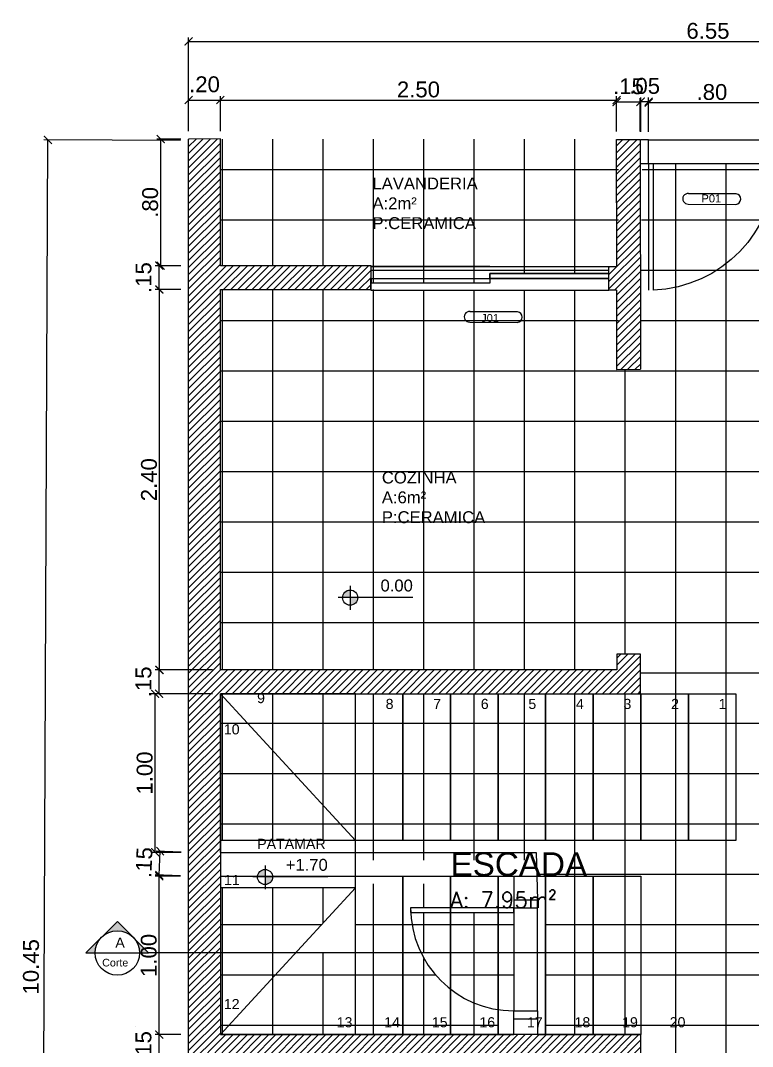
# Model space of a CAD drawing. Header units: millimetres. Extents: x 1336 to 452562, y -55875 to 2212.
# Drawn here: x 452521.79 to 452526.4, y -55859.49 to -55853.02 of the extents above; entities that cross this region are included whole.
import ezdxf

# ---------------------------------------------------------------- set-up
doc = ezdxf.new("R2010")
doc.units = ezdxf.units.MM
doc.linetypes.add('DASHDOTX2', pattern=[50.8, 25.4, -12.7, 0, -12.7])
doc.linetypes.add('DASHED2', pattern=[9.525, 6.35, -3.175])
for name, color, linetype in [('A_0.1', 1, 'Continuous'), ('A_0.3', 3, 'Continuous'), ('A_0.5', 5, 'Continuous'), ('B_Corte                  2', 4, 'DASHDOTX2'), ('B_Cotas                 11', 11, 'Continuous'), ('B_Projecao P       153', 153, 'DASHED2'), ('Z_ARQ-TEXTO2', 7, 'Continuous'), ('Z_ARQ-TEXTO3', 7, 'Continuous')]:
    doc.layers.add(name, color=color, linetype=linetype)
doc.styles.add('Annotative', font='arial.ttf')
doc.styles.add('Romans', font='aehalf.shx')
doc.dimstyles.new('1-50', dxfattribs={"dimscale": 0.5, "dimtxt": 0.2, "dimasz": 0.1, "dimexe": 0.05, "dimexo": 0.1, "dimgap": 0.03, "dimtad": 1, "dimzin": 5, "dimdsep": 46, "dimtxsty": 'Annotative', "dimblk": 'ARCHTICK', "dimcen": 0, "dimclrd": 256, "dimclre": 256, "dimclrt": 250, "dimadec": 0, "dimazin": 0, "dimtfac": 1, "dimtofl": 0, "dimtmove": 2, "dimatfit": 3, "dimldrblk": 'ARCHTICK', "dimfxl": 0.04, "dimtolj": 1, "dimtzin": 1, "dimarcsym": 0})
pattern_1 = [(0, (451180.03478, -57487.49628), (0, 0.3175), []), (90, (451180.03478, -57487.49628), (-0.3175, 2e-17), [])]

# ---------------------------------------------------------------- blocks, each defined once
blk = doc.blocks.new('Porta Baneiro')
at = {"layer": 'A_0.1'}
for p, q in [((1344.8613, 1628.8802), (1344.8613, 1628.2302)), ((1345.0113, 1628.2302), (1345.0113, 1628.8802))]:
    blk.add_line(p, q, dxfattribs=at)
at = {"layer": 'A_0.3'}
for p, q in [((1344.8613, 1628.9302), (1344.8613, 1628.8802)), ((1345.0113, 1628.8802), (1345.0113, 1628.9302)), ((1344.8613, 1628.8802), (1344.2113, 1628.8802)), ((1344.8613, 1628.8802), (1345.0113, 1628.8802)), ((1344.8613, 1628.8502), (1344.8613, 1628.8802)), ((1344.2113, 1628.8502), (1344.8613, 1628.8502)), ((1344.8613, 1628.1802), (1344.8613, 1628.2302)), ((1344.8613, 1628.2302), (1345.0113, 1628.2302)), ((1345.0113, 1628.2302), (1345.0113, 1628.1802))]:
    blk.add_line(p, q, dxfattribs=at)
at = {"layer": 'B_Projecao P       153'}
blk.add_arc((1344.8613, 1628.8802), 0.65, 180, 270, dxfattribs=at)
blk = doc.blocks.new('Porta 80cm')
at = {"layer": 'A_0.1'}
for p, q in [((1345.7613, 1623.4302), (1346.5613, 1623.4302)), ((1345.7613, 1623.2802), (1346.5613, 1623.2802))]:
    blk.add_line(p, q, dxfattribs=at)
at = {"layer": 'A_0.3'}
for p, q in [((1345.7613, 1623.4302), (1345.7613, 1624.2302)), ((1345.7913, 1624.2302), (1345.7913, 1623.4302))]:
    blk.add_line(p, q, dxfattribs=at)
for points in [[(1345.7113, 1623.4302), (1345.7613, 1623.4302), (1345.7613, 1623.2802), (1345.7113, 1623.2802)], [(1346.6113, 1623.4302), (1346.5613, 1623.4302), (1346.5613, 1623.2802), (1346.6113, 1623.2802)]]:
    blk.add_lwpolyline(points, dxfattribs=at)
at = {"layer": 'B_Projecao P       153'}
blk.add_arc((1345.7613, 1623.4302), 0.8, 0, 87.8509, dxfattribs=at)
blk = doc.blocks.new('DSASADS')
at = {"layer": 'B_Corte                  2', "linetype": 'ByBlock', "lineweight": -2}
h = blk.add_hatch(color=256, dxfattribs=at)
h.paths.add_polyline_path([(2426.815, 1690.775), (2427.062, 1690.528), (2426.918, 1690.528, 0.198912)])
h.paths.add_polyline_path([(2426.568, 1691.023), (2426.815, 1690.775, 0.414214), (2426.32, 1690.775)])
h.paths.add_polyline_path([(2426.235, 1690.69), (2426.253, 1690.682, 0.114349), (2426.218, 1690.528), (2426.073, 1690.528)])
h.paths.add_polyline_path([(2426.32, 1690.775, 0.082683), (2426.253, 1690.682), (2426.235, 1690.69)])
at = {"layer": 'B_Corte                  2', "linetype": 'Continuous', "lineweight": -2}
blk.add_line((2426.218, 1690.528), (2426.918, 1690.528), dxfattribs=at)
at = {"layer": 'B_Corte                  2', "linetype": 'ByBlock', "lineweight": -2}
blk.add_lwpolyline([(2426.918, 1690.528), (2427.062, 1690.528), (2426.568, 1691.023), (2426.073, 1690.528), (2426.218, 1690.528)], dxfattribs=at)
at = {"layer": 'B_Corte                  2', "linetype": 'Continuous', "lineweight": -2}
blk.add_circle((2426.568, 1690.528), 0.35, dxfattribs=at)
blk = doc.blocks.new('Nivel Piso')
at = {"layer": 'B_Cotas                 11'}
h = blk.add_hatch(color=256, dxfattribs=at)
h.dxf.hatch_style = 1
h.paths.add_polyline_path([(735.29, 589.9, 0.414214), (734.33, 588.95), (735.29, 588.95)])
h.paths.add_polyline_path([(736.24, 588.95), (735.29, 588.95), (735.29, 587.99, 0.414214)])
for p, q in [((735.29, 590.42), (735.29, 587.43)), ((743.2, 588.95), (733.77, 588.95))]:
    blk.add_line(p, q, dxfattribs=at)
blk.add_circle((735.29, 588.95), 0.956, dxfattribs=at)
blk = doc.blocks.new('_ArchTick')
at = {"color": 0, "linetype": 'ByBlock', "const_width": 0.15}
blk.add_lwpolyline([(-0.5, -0.5), (0.5, 0.5)], dxfattribs=at)
blk = doc.blocks.new('*D759')
at = {"layer": 'A_0.1', "lineweight": -2, "transparency": 16777216}
for p, q in [((452522.7961, -55859.4161), (452522.6352, -55859.4161)), ((452522.6602, -55859.5661), (452522.6602, -55859.4161)), ((452522.7961, -55859.5661), (452522.6352, -55859.5661))]:
    blk.add_line(p, q, dxfattribs=at)
at = {"layer": 'Defpoints', "color": 0, "transparency": 16777216}
for p in [(452522.6602, -55859.4161), (452522.8461, -55859.4161), (452522.8461, -55859.5661)]:
    blk.add_point(p, dxfattribs=at)
at = {"layer": 'A_0.1', "lineweight": -2, "transparency": 16777216, "xscale": 0.05, "yscale": 0.05, "zscale": 0.05}
for p, rotation in [((452522.6602, -55859.4161), 90), ((452522.6602, -55859.5661), 270)]:
    blk.add_blockref('_ArchTick', p, dxfattribs=dict(at, rotation=rotation))
at = {"layer": 'A_0.1', "color": 250, "transparency": 16777216, "insert": (452522.5616, -55859.4911), "char_height": 0.1, "attachment_point": 5, "rotation": 90, "style": 'Annotative'}
blk.add_mtext('\\A1;.15', dxfattribs=at)
blk = doc.blocks.new('*D760')
at = {"layer": 'A_0.1', "lineweight": -2, "transparency": 16777216}
for p, q in [((452522.9961, -55857.1161), (452522.6352, -55857.1161)), ((452522.6602, -55857.2661), (452522.6602, -55857.1161)), ((452522.9961, -55857.2661), (452522.6352, -55857.2661))]:
    blk.add_line(p, q, dxfattribs=at)
at = {"layer": 'Defpoints', "color": 0, "transparency": 16777216}
for p in [(452522.6602, -55857.1161), (452523.0461, -55857.1161), (452523.0461, -55857.2661)]:
    blk.add_point(p, dxfattribs=at)
at = {"layer": 'A_0.1', "lineweight": -2, "transparency": 16777216, "xscale": 0.05, "yscale": 0.05, "zscale": 0.05}
for p, rotation in [((452522.6602, -55857.1161), 90), ((452522.6602, -55857.2661), 270)]:
    blk.add_blockref('_ArchTick', p, dxfattribs=dict(at, rotation=rotation))
at = {"layer": 'A_0.1', "color": 250, "transparency": 16777216, "insert": (452522.5616, -55857.1911), "char_height": 0.1, "attachment_point": 5, "rotation": 90, "style": 'Annotative'}
blk.add_mtext('\\A1;.15', dxfattribs=at)
blk = doc.blocks.new('Janela')
at = {"layer": 'A_0.1'}
for p, q in [((1347.6613, 1623.4302), (1346.9113, 1623.4302)), ((1346.9113, 1623.4302), (1348.4113, 1623.4302)), ((1346.9113, 1623.4302), (1346.9113, 1623.2802)), ((1348.4113, 1623.2802), (1348.4113, 1623.4302)), ((1346.9113, 1623.2802), (1348.4113, 1623.2802))]:
    blk.add_line(p, q, dxfattribs=at)
at = {"layer": 'A_0.3'}
for p, q in [((1346.9113, 1623.3552), (1348.4113, 1623.3552)), ((1347.6613, 1623.3552), (1347.6613, 1623.3852)), ((1347.6613, 1623.3852), (1348.4113, 1623.3852)), ((1348.4113, 1623.3852), (1347.6613, 1623.3852)), ((1347.6613, 1623.3852), (1347.6613, 1623.3552)), ((1348.4113, 1623.3552), (1347.6613, 1623.3552)), ((1347.6613, 1623.3552), (1347.6613, 1623.3252)), ((1347.6613, 1623.3252), (1346.9113, 1623.3252))]:
    blk.add_line(p, q, dxfattribs=at)
blk = doc.blocks.new('ESCADA PLANTA')
at = {"layer": 'A_0.1'}
for p, q in [((3442.3088, 1612.8893), (3441.4588, 1613.8143)), ((3442.3088, 1612.8893), (3441.4588, 1612.8893)), ((3442.3088, 1612.5143), (3442.3088, 1612.8143)), ((3442.3088, 1612.5893), (3441.4588, 1612.5893)), ((3442.3088, 1612.5893), (3441.4588, 1611.6643))]:
    blk.add_line(p, q, dxfattribs=at)
for points in [[(3441.4588, 1611.6643), (3442.3088, 1611.6643), (3442.3088, 1613.8143), (3441.4588, 1613.8143)], [(3442.6088, 1613.8143), (3442.6088, 1612.8893), (3442.3088, 1612.8893), (3442.3088, 1613.8143)], [(3442.9088, 1613.8143), (3442.9088, 1612.8893), (3442.6088, 1612.8893), (3442.6088, 1613.8143)], [(3443.2088, 1613.8143), (3443.2088, 1612.8893), (3442.9088, 1612.8893), (3442.9088, 1613.8143)], [(3443.5088, 1613.8143), (3443.5088, 1612.8893), (3443.2088, 1612.8893), (3443.2088, 1613.8143)], [(3443.8088, 1613.8143), (3443.8088, 1612.8893), (3443.5088, 1612.8893), (3443.5088, 1613.8143)], [(3444.1088, 1613.8143), (3444.1088, 1612.8893), (3443.8088, 1612.8893), (3443.8088, 1613.8143)], [(3444.4088, 1613.8143), (3444.4088, 1612.8893), (3444.1088, 1612.8893), (3444.1088, 1613.8143)], [(3444.7088, 1613.8143), (3444.7088, 1612.8893), (3444.4088, 1612.8893), (3444.4088, 1613.8143)]]:
    blk.add_lwpolyline(points, close=True, dxfattribs=at)
at = {"layer": 'B_Projecao P       153'}
for points in [[(3442.6088, 1612.6643), (3442.6088, 1611.6643), (3442.3088, 1611.6643), (3442.3088, 1612.6643)], [(3442.9088, 1612.6643), (3442.9088, 1611.6643), (3442.6088, 1611.6643), (3442.6088, 1612.6643)], [(3443.2088, 1612.6643), (3443.2088, 1611.6643), (3442.9088, 1611.6643), (3442.9088, 1612.6643)], [(3443.5088, 1612.6643), (3443.5088, 1611.6643), (3443.2088, 1611.6643), (3443.2088, 1612.6643)], [(3443.8088, 1612.6643), (3443.8088, 1611.6643), (3443.5088, 1611.6643), (3443.5088, 1612.6643)], [(3444.1088, 1612.6643), (3444.1088, 1611.6643), (3443.8088, 1611.6643), (3443.8088, 1612.6643)]]:
    blk.add_lwpolyline(points, close=True, dxfattribs=at)
at = {"layer": 'B_Cotas                 11', "xscale": 0.05000000000004547, "yscale": 0.05000000000004547, "zscale": 0.05000000000004547}
blk.add_blockref('Nivel Piso', (3404.9747, 1583.2109), dxfattribs=at)
at = {"layer": 'A_0.1', "insert": (3442.1347, 1612.6965), "char_height": 0.075, "attachment_point": 9, "style": 'Romans'}
blk.add_mtext('{\\fArial|b0|i0|c0|p34;+1.70}', dxfattribs=at)
at = {"layer": 'Z_ARQ-TEXTO2', "insert": (3442.9088, 1612.8143), "char_height": 0.075, "attachment_point": 1, "style": 'Romans'}
blk.add_mtext('{\\fArial|b0|i0|c0|p34;\\H2x;ESCADA\\Fromans|c0;\\H0.6665x;\\C4;^J\\C1;A: 7.95m²}', dxfattribs=at)
at = {"layer": 'Z_ARQ-TEXTO3', "char_height": 0.063913, "attachment_point": 1, "style": 'Romans'}
for s, insert in [('{\\fArial|b0|i0|c0|p34;9}', (3441.6889, 1613.8191)), ('{\\fArial|b0|i0|c0|p34;6}', (3443.0997, 1613.7819)), ('{\\fArial|b0|i0|c0|p34;5}', (3443.3997, 1613.7819)), ('{\\fArial|b0|i0|c0|p34;4}', (3443.6997, 1613.7819)), ('{\\fArial|b0|i0|c0|p34;2}', (3444.2997, 1613.7819)), ('{\\fArial|b0|i0|c0|p34;1}', (3444.5997, 1613.7819)), ('{\\fArial|b0|i0|c0|p34;10}', (3441.4793, 1613.6219)), ('{\\fArial|b0|i0|c0|p34;11}', (3441.4803, 1612.6715)), ('{\\fArial|b0|i0|c0|p34;12}', (3441.4793, 1611.8887)), ('{\\fArial|b0|i0|c0|p34;13}', (3442.191, 1611.774)), ('{\\fArial|b0|i0|c0|p34;14}', (3442.491, 1611.774)), ('{\\fArial|b0|i0|c0|p34;15}', (3442.791, 1611.774)), ('{\\fArial|b0|i0|c0|p34;16}', (3443.091, 1611.774)), ('{\\fArial|b0|i0|c0|p34;17}', (3443.391, 1611.774)), ('{\\fArial|b0|i0|c0|p34;18}', (3443.691, 1611.774)), ('{\\fArial|b0|i0|c0|p34;19}', (3443.991, 1611.774)), ('{\\fArial|b0|i0|c0|p34;20}', (3444.291, 1611.774))]:
    blk.add_mtext(s, dxfattribs=dict(at, insert=insert))
for s, insert, width in [('{\\fArial|b0|i0|c0|p34;8}', (3442.4997, 1613.7819), 0.021507), ('{\\fArial|b0|i0|c0|p34;7}', (3442.7997, 1613.7819), 0.019469), ('{\\fArial|b0|i0|c0|p34;3}', (3443.9997, 1613.7819), 0.023542), ('{\\fArial|b0|i0|c0|p34;PATAMAR}', (3441.6898, 1612.8991), 0.079958)]:
    blk.add_mtext(s, dxfattribs=dict(at, insert=insert, width=width))
blk = doc.blocks.new('*D761')
at = {"layer": 'A_0.1', "lineweight": -2, "transparency": 16777216}
for p, q in [((452522.7938, -55858.4175), (452522.636, -55858.4175)), ((452522.661, -55859.4161), (452522.661, -55858.4175)), ((452522.7961, -55859.4161), (452522.636, -55859.4161))]:
    blk.add_line(p, q, dxfattribs=at)
at = {"layer": 'Defpoints', "color": 0, "transparency": 16777216}
for p in [(452522.661, -55858.4175), (452522.8438, -55858.4175), (452522.8461, -55859.4161)]:
    blk.add_point(p, dxfattribs=at)
at = {"layer": 'A_0.1', "lineweight": -2, "transparency": 16777216, "xscale": 0.05, "yscale": 0.05, "zscale": 0.05}
for p, rotation in [((452522.661, -55858.4175), 90), ((452522.661, -55859.4161), 270)]:
    blk.add_blockref('_ArchTick', p, dxfattribs=dict(at, rotation=rotation))
at = {"layer": 'A_0.1', "color": 250, "transparency": 16777216, "insert": (452522.5949, -55858.9168), "char_height": 0.1, "attachment_point": 5, "rotation": 90, "style": 'Annotative'}
blk.add_mtext('\\A1;1.00', dxfattribs=at)
blk = doc.blocks.new('*D762')
at = {"layer": 'A_0.1', "lineweight": -2, "transparency": 16777216}
for p, q in [((452522.8, -55858.2645), (452522.6418, -55858.2582)), ((452522.6607, -55858.4102), (452522.6668, -55858.2592)), ((452522.7939, -55858.4155), (452522.6357, -55858.4091))]:
    blk.add_line(p, q, dxfattribs=at)
at = {"layer": 'Defpoints', "color": 0, "transparency": 16777216}
for p in [(452522.6668, -55858.2592), (452522.8499, -55858.2665), (452522.8438, -55858.4175)]:
    blk.add_point(p, dxfattribs=at)
at = {"layer": 'A_0.1', "lineweight": -2, "transparency": 16777216, "xscale": 0.05, "yscale": 0.05, "zscale": 0.05}
for p, rotation in [((452522.6668, -55858.2592), 87.68987316789924), ((452522.6607, -55858.4102), 267.6898731678992)]:
    blk.add_blockref('_ArchTick', p, dxfattribs=dict(at, rotation=rotation))
at = {"layer": 'A_0.1', "color": 250, "transparency": 16777216, "insert": (452522.5653, -55858.3307), "char_height": 0.1, "attachment_point": 5, "rotation": 87.68987, "style": 'Annotative'}
blk.add_mtext('\\A1;.15', dxfattribs=at)
blk = doc.blocks.new('*D763')
at = {"layer": 'A_0.1', "lineweight": -2, "transparency": 16777216}
for p, q in [((452522.7961, -55857.2661), (452522.6102, -55857.2661)), ((452522.6352, -55858.2665), (452522.6352, -55857.2661)), ((452522.7999, -55858.2665), (452522.6102, -55858.2665))]:
    blk.add_line(p, q, dxfattribs=at)
at = {"layer": 'Defpoints', "color": 0, "transparency": 16777216}
for p in [(452522.6352, -55857.2661), (452522.8461, -55857.2661), (452522.8499, -55858.2665)]:
    blk.add_point(p, dxfattribs=at)
at = {"layer": 'A_0.1', "lineweight": -2, "transparency": 16777216, "xscale": 0.05, "yscale": 0.05, "zscale": 0.05}
for p, rotation in [((452522.6352, -55857.2661), 90), ((452522.6352, -55858.2665), 270)]:
    blk.add_blockref('_ArchTick', p, dxfattribs=dict(at, rotation=rotation))
at = {"layer": 'A_0.1', "color": 250, "transparency": 16777216, "insert": (452522.5691, -55857.7663), "char_height": 0.1, "attachment_point": 5, "rotation": 90, "style": 'Annotative'}
blk.add_mtext('\\A1;1.00', dxfattribs=at)
blk = doc.blocks.new('*D764')
at = {"layer": 'A_0.1', "lineweight": -2, "transparency": 16777216}
for p, q in [((452522.7961, -55854.7161), (452522.6375, -55854.7161)), ((452522.6625, -55857.1161), (452522.6625, -55854.7161)), ((452522.7961, -55857.1161), (452522.6375, -55857.1161))]:
    blk.add_line(p, q, dxfattribs=at)
at = {"layer": 'Defpoints', "color": 0, "transparency": 16777216}
for p in [(452522.6625, -55854.7161), (452522.8461, -55854.7161), (452522.8461, -55857.1161)]:
    blk.add_point(p, dxfattribs=at)
at = {"layer": 'A_0.1', "lineweight": -2, "transparency": 16777216, "xscale": 0.05, "yscale": 0.05, "zscale": 0.05}
for p, rotation in [((452522.6625, -55854.7161), 90), ((452522.6625, -55857.1161), 270)]:
    blk.add_blockref('_ArchTick', p, dxfattribs=dict(at, rotation=rotation))
at = {"layer": 'A_0.1', "color": 250, "transparency": 16777216, "insert": (452522.5965, -55855.9161), "char_height": 0.1, "attachment_point": 5, "rotation": 90, "style": 'Annotative'}
blk.add_mtext('\\A1;2.40', dxfattribs=at)
blk = doc.blocks.new('*D765')
at = {"layer": 'A_0.1', "lineweight": -2, "transparency": 16777216}
for p, q in [((452522.7961, -55854.5661), (452522.6354, -55854.5661)), ((452522.6604, -55854.7161), (452522.6604, -55854.5661)), ((452522.7961, -55854.7161), (452522.6354, -55854.7161))]:
    blk.add_line(p, q, dxfattribs=at)
at = {"layer": 'Defpoints', "color": 0, "transparency": 16777216}
for p in [(452522.6604, -55854.5661), (452522.8461, -55854.5661), (452522.8461, -55854.7161)]:
    blk.add_point(p, dxfattribs=at)
at = {"layer": 'A_0.1', "lineweight": -2, "transparency": 16777216, "xscale": 0.05, "yscale": 0.05, "zscale": 0.05}
for p, rotation in [((452522.6604, -55854.5661), 90), ((452522.6604, -55854.7161), 270)]:
    blk.add_blockref('_ArchTick', p, dxfattribs=dict(at, rotation=rotation))
at = {"layer": 'A_0.1', "color": 250, "transparency": 16777216, "insert": (452522.5618, -55854.6411), "char_height": 0.1, "attachment_point": 5, "rotation": 90, "style": 'Annotative'}
blk.add_mtext('\\A1;.15', dxfattribs=at)
blk = doc.blocks.new('*D766')
at = {"layer": 'A_0.1', "lineweight": -2, "transparency": 16777216}
for p, q in [((452522.7961, -55853.7674), (452522.6448, -55853.7674)), ((452522.6698, -55854.5661), (452522.6698, -55853.7674)), ((452522.7961, -55854.5661), (452522.6448, -55854.5661))]:
    blk.add_line(p, q, dxfattribs=at)
at = {"layer": 'Defpoints', "color": 0, "transparency": 16777216}
for p in [(452522.6698, -55853.7674), (452522.8461, -55853.7674), (452522.8461, -55854.5661)]:
    blk.add_point(p, dxfattribs=at)
at = {"layer": 'A_0.1', "lineweight": -2, "transparency": 16777216, "xscale": 0.05, "yscale": 0.05, "zscale": 0.05}
for p, rotation in [((452522.6698, -55853.7674), 90), ((452522.6698, -55854.5661), 270)]:
    blk.add_blockref('_ArchTick', p, dxfattribs=dict(at, rotation=rotation))
at = {"layer": 'A_0.1', "color": 250, "transparency": 16777216, "insert": (452522.6038, -55854.1668), "char_height": 0.1, "attachment_point": 5, "rotation": 90, "style": 'Annotative'}
blk.add_mtext('\\A1;.80', dxfattribs=at)
blk = doc.blocks.new('*D646')
at = {"layer": 'A_0.1', "lineweight": -2, "transparency": 16777216}
for p, q in [((452521.9114, -55864.2209), (452521.9588, -55853.7722)), ((452522.7957, -55853.776), (452521.9338, -55853.7721)), ((452522.7483, -55864.2247), (452521.8864, -55864.2208))]:
    blk.add_line(p, q, dxfattribs=at)
at = {"layer": 'Defpoints', "color": 0, "transparency": 16777216}
for p in [(452521.9588, -55853.7722), (452522.8457, -55853.7762), (452522.7983, -55864.2249)]:
    blk.add_point(p, dxfattribs=at)
at = {"layer": 'A_0.1', "lineweight": -2, "transparency": 16777216, "xscale": 0.05, "yscale": 0.05, "zscale": 0.05}
for p, rotation in [((452521.9588, -55853.7722), 89.73970435351606), ((452521.9114, -55864.2209), 269.739704353516)]:
    blk.add_blockref('_ArchTick', p, dxfattribs=dict(at, rotation=rotation))
at = {"layer": 'A_0.1', "color": 250, "transparency": 16777216, "insert": (452521.8523, -55858.9885), "char_height": 0.1, "attachment_point": 5, "rotation": 89.7397, "style": 'Annotative'}
blk.add_mtext('\\A1;10.45', dxfattribs=at)
blk = doc.blocks.new('*D767')
at = {"layer": 'A_0.1', "lineweight": -2, "transparency": 16777216}
for p, q in [((452522.8461, -55853.7174), (452522.8461, -55853.4961)), ((452522.8461, -55853.5211), (452523.0461, -55853.5211)), ((452523.0461, -55853.7174), (452523.0461, -55853.4961))]:
    blk.add_line(p, q, dxfattribs=at)
at = {"layer": 'Defpoints', "color": 0, "transparency": 16777216}
for p in [(452523.0461, -55853.5211), (452522.8461, -55853.7674), (452523.0461, -55853.7674)]:
    blk.add_point(p, dxfattribs=at)
at = {"layer": 'A_0.1', "lineweight": -2, "transparency": 16777216, "xscale": 0.05, "yscale": 0.05, "zscale": 0.05, "rotation": 180}
blk.add_blockref('_ArchTick', (452522.8461, -55853.5211), dxfattribs=at)
at = {"layer": 'A_0.1', "lineweight": -2, "transparency": 16777216, "xscale": 0.05, "yscale": 0.05, "zscale": 0.05}
blk.add_blockref('_ArchTick', (452523.0461, -55853.5211), dxfattribs=at)
at = {"layer": 'A_0.1', "color": 250, "transparency": 16777216, "insert": (452522.9461, -55853.4225), "char_height": 0.1, "attachment_point": 5, "style": 'Annotative'}
blk.add_mtext('\\A1;.20', dxfattribs=at)
blk = doc.blocks.new('*D768')
at = {"layer": 'A_0.1', "lineweight": -2, "transparency": 16777216}
for p, q in [((452523.0461, -55853.7174), (452523.0461, -55853.4961)), ((452523.0461, -55853.5211), (452525.5446, -55853.5211)), ((452525.5446, -55853.7202), (452525.5446, -55853.4961))]:
    blk.add_line(p, q, dxfattribs=at)
at = {"layer": 'Defpoints', "color": 0, "transparency": 16777216}
for p in [(452525.5446, -55853.5211), (452523.0461, -55853.7674), (452525.5446, -55853.7702)]:
    blk.add_point(p, dxfattribs=at)
at = {"layer": 'A_0.1', "lineweight": -2, "transparency": 16777216, "xscale": 0.05, "yscale": 0.05, "zscale": 0.05, "rotation": 180}
blk.add_blockref('_ArchTick', (452523.0461, -55853.5211), dxfattribs=at)
at = {"layer": 'A_0.1', "lineweight": -2, "transparency": 16777216, "xscale": 0.05, "yscale": 0.05, "zscale": 0.05}
blk.add_blockref('_ArchTick', (452525.5446, -55853.5211), dxfattribs=at)
at = {"layer": 'A_0.1', "color": 250, "transparency": 16777216, "insert": (452524.2953, -55853.455), "char_height": 0.1, "attachment_point": 5, "style": 'Annotative'}
blk.add_mtext('\\A1;2.50', dxfattribs=at)
blk = doc.blocks.new('*D769')
at = {"layer": 'A_0.1', "lineweight": -2, "transparency": 16777216}
for p, q in [((452522.8461, -55853.7174), (452522.8461, -55853.1264)), ((452522.8461, -55853.1514), (452529.3962, -55853.1514)), ((452529.3962, -55853.7163), (452529.3962, -55853.1264))]:
    blk.add_line(p, q, dxfattribs=at)
at = {"layer": 'Defpoints', "color": 0, "transparency": 16777216}
for p in [(452529.3962, -55853.1514), (452522.8461, -55853.7674), (452529.3962, -55853.7663)]:
    blk.add_point(p, dxfattribs=at)
at = {"layer": 'A_0.1', "lineweight": -2, "transparency": 16777216, "xscale": 0.05, "yscale": 0.05, "zscale": 0.05, "rotation": 180}
blk.add_blockref('_ArchTick', (452522.8461, -55853.1514), dxfattribs=at)
at = {"layer": 'A_0.1', "lineweight": -2, "transparency": 16777216, "xscale": 0.05, "yscale": 0.05, "zscale": 0.05}
blk.add_blockref('_ArchTick', (452529.3962, -55853.1514), dxfattribs=at)
at = {"layer": 'A_0.1', "color": 250, "transparency": 16777216, "insert": (452526.1211, -55853.0853), "char_height": 0.1, "attachment_point": 5, "style": 'Annotative'}
blk.add_mtext('\\A1;6.55', dxfattribs=at)
blk = doc.blocks.new('*D770')
at = {"layer": 'A_0.1', "lineweight": -2, "transparency": 16777216}
for p, q in [((452525.6969, -55853.7222), (452525.6969, -55853.5061)), ((452525.6969, -55853.5311), (452525.7469, -55853.5311)), ((452525.7469, -55853.7222), (452525.7469, -55853.5061))]:
    blk.add_line(p, q, dxfattribs=at)
at = {"layer": 'Defpoints', "color": 0, "transparency": 16777216}
for p in [(452525.7469, -55853.5311), (452525.6969, -55853.7722), (452525.7469, -55853.7722)]:
    blk.add_point(p, dxfattribs=at)
at = {"layer": 'A_0.1', "lineweight": -2, "transparency": 16777216, "xscale": 0.05, "yscale": 0.05, "zscale": 0.05, "rotation": 180}
blk.add_blockref('_ArchTick', (452525.6969, -55853.5311), dxfattribs=at)
at = {"layer": 'A_0.1', "lineweight": -2, "transparency": 16777216, "xscale": 0.05, "yscale": 0.05, "zscale": 0.05}
blk.add_blockref('_ArchTick', (452525.7469, -55853.5311), dxfattribs=at)
at = {"layer": 'A_0.1', "color": 250, "transparency": 16777216, "insert": (452525.7219, -55853.4326), "char_height": 0.1, "attachment_point": 5, "style": 'Annotative'}
blk.add_mtext('\\A1;.05', dxfattribs=at)
blk = doc.blocks.new('*D771')
at = {"layer": 'A_0.1', "lineweight": -2, "transparency": 16777216}
for p, q in [((452525.7469, -55853.7222), (452525.7469, -55853.5123)), ((452525.7469, -55853.5373), (452526.5456, -55853.5373)), ((452526.5456, -55853.7222), (452526.5456, -55853.5123))]:
    blk.add_line(p, q, dxfattribs=at)
at = {"layer": 'Defpoints', "color": 0, "transparency": 16777216}
for p in [(452526.5456, -55853.5373), (452525.7469, -55853.7722), (452526.5456, -55853.7722)]:
    blk.add_point(p, dxfattribs=at)
at = {"layer": 'A_0.1', "lineweight": -2, "transparency": 16777216, "xscale": 0.05, "yscale": 0.05, "zscale": 0.05, "rotation": 180}
blk.add_blockref('_ArchTick', (452525.7469, -55853.5373), dxfattribs=at)
at = {"layer": 'A_0.1', "lineweight": -2, "transparency": 16777216, "xscale": 0.05, "yscale": 0.05, "zscale": 0.05}
blk.add_blockref('_ArchTick', (452526.5456, -55853.5373), dxfattribs=at)
at = {"layer": 'A_0.1', "color": 250, "transparency": 16777216, "insert": (452526.1462, -55853.4712), "char_height": 0.1, "attachment_point": 5, "style": 'Annotative'}
blk.add_mtext('\\A1;.80', dxfattribs=at)
blk = doc.blocks.new('*D772')
at = {"layer": 'A_0.1', "lineweight": -2, "transparency": 16777216}
for p, q in [((452525.5446, -55853.7202), (452525.5446, -55853.5085)), ((452525.5446, -55853.5335), (452525.6946, -55853.5335)), ((452525.6946, -55853.7202), (452525.6946, -55853.5085))]:
    blk.add_line(p, q, dxfattribs=at)
at = {"layer": 'Defpoints', "color": 0, "transparency": 16777216}
for p in [(452525.6946, -55853.5335), (452525.5446, -55853.7702), (452525.6946, -55853.7702)]:
    blk.add_point(p, dxfattribs=at)
at = {"layer": 'A_0.1', "lineweight": -2, "transparency": 16777216, "xscale": 0.05, "yscale": 0.05, "zscale": 0.05, "rotation": 180}
blk.add_blockref('_ArchTick', (452525.5446, -55853.5335), dxfattribs=at)
at = {"layer": 'A_0.1', "lineweight": -2, "transparency": 16777216, "xscale": 0.05, "yscale": 0.05, "zscale": 0.05}
blk.add_blockref('_ArchTick', (452525.6946, -55853.5335), dxfattribs=at)
at = {"layer": 'A_0.1', "color": 250, "transparency": 16777216, "insert": (452525.6196, -55853.4349), "char_height": 0.1, "attachment_point": 5, "style": 'Annotative'}
blk.add_mtext('\\A1;.15', dxfattribs=at)

msp = doc.modelspace()

# ---------------------------------------------------------------- hatches: boundary and pattern name
at = {"layer": 'A_0.1'}
h = msp.add_hatch(dxfattribs=at)
h.set_pattern_fill('ANSI31', color=256, scale=0.01)
h.set_pattern_definition([(45, (451180.03478, -57487.496275), (-0.0224506403, 0.0224506403), [])])
h.paths.add_polyline_path([(452523.0461, -55859.5661), (452525.5461, -55859.5661), (452525.5461, -55861.4161), (452525.5461, -55861.5661), (452525.5461, -55863.8827), (452525.6961, -55863.8827), (452525.6961, -55861.5661), (452525.6961, -55859.4161), (452525.3975, -55859.4161), (452525.0975, -55859.4161), (452524.7975, -55859.4161), (452524.4975, -55859.4161), (452524.1975, -55859.4161), (452523.8975, -55859.4161), (452523.0475, -55859.4161), (452523.0461, -55859.4161), (452523.0461, -55858.9012), (452522.8461, -55858.9012), (452522.8461, -55864.2161), (452523.0461, -55864.2161)])
h.paths.add_polyline_path([(452523.0461, -55858.4175), (452522.8461, -55858.4175), (452522.8461, -55858.9012), (452523.0461, -55858.9012)])
h.paths.add_polyline_path([(452522.8461, -55858.2665), (452522.8461, -55858.4175), (452523.0461, -55858.4175), (452523.0461, -55858.4161), (452523.0462, -55858.2665)])
h.paths.add_polyline_path([(452523.9965, -55854.5661), (452523.0461, -55854.5661), (452523.0461, -55853.7661), (452522.8461, -55853.7674), (452522.8461, -55858.2665), (452523.0461, -55858.2665), (452523.0461, -55857.2645), (452523.0475, -55857.2661), (452523.8975, -55857.2661), (452524.1975, -55857.2661), (452524.4975, -55857.2661), (452524.7975, -55857.2661), (452525.0975, -55857.2661), (452525.3975, -55857.2661), (452525.6961, -55857.2661), (452525.6961, -55857.1161), (452525.6961, -55857.0161), (452525.5461, -55857.0161), (452525.5461, -55857.1161), (452523.0461, -55857.1161), (452523.0461, -55854.7161), (452523.9961, -55854.7161)])
h.paths.add_polyline_path([(452525.6946, -55853.7702), (452525.5446, -55853.7702), (452525.5456, -55854.5702), (452525.4966, -55854.5702), (452525.4966, -55854.7161), (452525.5449, -55854.7202), (452525.5449, -55855.2202), (452525.6949, -55855.2191)], flags=17)
h.paths.add_polyline_path([(452529.1961, -55853.7739), (452528.65, -55853.7739), (452528.65, -55853.9239), (452528.9961, -55853.9239), (452528.9961, -55858.9012), (452529.1961, -55858.9012)])
h.paths.add_polyline_path([(452529.1961, -55858.9012), (452528.9961, -55858.9012), (452528.9961, -55864.0661), (452528.4461, -55864.0661), (452528.4461, -55864.2161), (452528.7461, -55864.2161), (452529.1961, -55864.2161)])
h.paths.add_polyline_path([(452526.9461, -55864.0661), (452526.6461, -55864.0661), (452526.6461, -55864.2161), (452526.9461, -55864.2161)])
h.paths.add_polyline_path([(452525.6961, -55863.8827), (452525.5461, -55863.8827), (452525.5461, -55864.2161), (452525.6961, -55864.2161), (452525.7461, -55864.2161), (452525.7961, -55864.2161), (452525.7961, -55864.0661), (452525.7461, -55864.0661), (452525.6961, -55864.0661)])
h = msp.add_hatch(dxfattribs=at)
h.set_pattern_fill('NET', color=0, scale=0.1)
h.set_pattern_definition(pattern_1)
h.paths.add_polyline_path([(452525.556, -55853.7688), (452523.0461, -55853.7688), (452523.0461, -55854.5661), (452523.9965, -55854.5661), (452523.9962, -55854.6711), (452524.7466, -55854.6711), (452524.7466, -55854.6411), (452524.7466, -55854.6111), (452525.497, -55854.6111), (452525.497, -55854.5688), (452525.557, -55854.5688)])
h = msp.add_hatch(dxfattribs=at)
h.set_pattern_fill('NET', color=0, scale=0.1)
h.set_pattern_definition(pattern_1)
h.paths.add_polyline_path([(452525.5461, -55859.5661), (452523.0461, -55859.5661), (452523.0461, -55864.2161), (452525.5461, -55864.2161), (452525.5461, -55861.5661), (452525.5461, -55861.4161)])
edge = h.paths.add_edge_path()
edge.add_line((452527.6934, -55858.9012), (452525.6961, -55858.9012))
edge.add_line((452525.6961, -55858.9012), (452525.6961, -55859.4161))
edge.add_line((452525.6961, -55859.4161), (452525.6961, -55861.5661))
edge.add_line((452525.6961, -55861.5661), (452525.6961, -55864.0661))
edge.add_line((452525.6961, -55864.0661), (452525.7461, -55864.0661))
edge.add_line((452525.7461, -55864.0661), (452525.7961, -55864.0661))
edge.add_line((452525.7961, -55864.0661), (452525.7961, -55863.2661))
edge.add_line((452525.7961, -55863.2661), (452525.8261, -55863.2661))
edge.add_line((452525.8261, -55863.2661), (452525.8261, -55863.2667))
edge.add_arc((452525.7961, -55864.0661), 0.8, 0, 87.8509, ccw=False)
edge.add_line((452526.5961, -55864.0661), (452526.6461, -55864.0661))
edge.add_line((452526.6461, -55864.0661), (452527.6934, -55864.0661))
edge.add_line((452527.6934, -55864.0661), (452527.6934, -55858.9012))
h.paths.add_polyline_path([(452529.0591, -55858.9012), (452527.6934, -55858.9012), (452527.6934, -55864.0661), (452527.6961, -55864.0661), (452528.4461, -55864.0661), (452529.1104, -55864.0661)])
h.paths.add_polyline_path([(452529.1344, -55853.9073), (452528.3586, -55853.9192), (452527.6934, -55853.9192), (452527.6934, -55858.9012), (452529.0591, -55858.9012)])
edge = h.paths.add_edge_path()
edge.add_line((452527.6934, -55853.9192), (452527.3135, -55853.936))
edge.add_line((452527.3135, -55853.936), (452526.8586, -55853.9192))
edge.add_line((452526.8586, -55853.9192), (452526.6086, -55853.9192))
edge.add_arc((452526.3542, -55854.3909), 0.5359, -141.81895, 61.6615, ccw=False)
edge.add_line((452525.933, -55854.7221), (452525.933, -55853.9227))
edge.add_line((452525.933, -55853.9227), (452525.781, -55853.9188))
edge.add_line((452525.781, -55853.9188), (452525.731, -55853.9188))
edge.add_line((452525.731, -55853.9188), (452525.706, -55853.9188))
edge.add_line((452525.706, -55853.9188), (452525.6961, -55855.0735))
edge.add_line((452525.6961, -55855.0735), (452525.7063, -55855.2176))
edge.add_line((452525.7063, -55855.2176), (452525.5563, -55855.2188))
edge.add_line((452525.5563, -55855.2188), (452525.5563, -55854.7188))
edge.add_line((452525.5563, -55854.7188), (452523.0461, -55854.7161))
edge.add_line((452523.0461, -55854.7161), (452523.0461, -55857.1161))
edge.add_line((452523.0461, -55857.1161), (452525.5461, -55857.1161))
edge.add_line((452525.5461, -55857.1161), (452525.5461, -55857.0161))
edge.add_line((452525.5461, -55857.0161), (452525.6961, -55857.0161))
edge.add_line((452525.6961, -55857.0161), (452525.6961, -55857.1161))
edge.add_line((452525.6961, -55857.1161), (452525.6961, -55857.2661))
edge.add_line((452525.6961, -55857.2661), (452525.6961, -55857.2661))
edge.add_line((452525.6961, -55857.2661), (452525.9961, -55857.2661))
edge.add_line((452525.9961, -55857.2661), (452526.2961, -55857.2661))
edge.add_line((452526.2961, -55857.2661), (452526.2961, -55858.1911))
edge.add_line((452526.2961, -55858.1911), (452525.9961, -55858.1911))
edge.add_line((452525.9961, -55858.1911), (452525.6961, -55858.1911))
edge.add_line((452525.6961, -55858.1911), (452525.3961, -55858.1911))
edge.add_line((452525.3961, -55858.1911), (452525.0961, -55858.1911))
edge.add_line((452525.0961, -55858.1911), (452524.7961, -55858.1911))
edge.add_line((452524.7961, -55858.1911), (452524.4961, -55858.1911))
edge.add_line((452524.4961, -55858.1911), (452524.1961, -55858.1911))
edge.add_line((452524.1961, -55858.1911), (452523.8961, -55858.1911))
edge.add_line((452523.8961, -55858.1911), (452523.8961, -55858.3161))
edge.add_line((452523.8961, -55858.3161), (452525.0461, -55858.3161))
edge.add_line((452525.0461, -55858.3161), (452525.0461, -55858.4161))
edge.add_line((452525.0461, -55858.4161), (452525.0961, -55858.4161))
edge.add_line((452525.0961, -55858.4161), (452525.3961, -55858.4161))
edge.add_line((452525.3961, -55858.4161), (452525.6961, -55858.4161))
edge.add_line((452525.6961, -55858.4161), (452525.6961, -55858.9012))
edge.add_line((452525.6961, -55858.9012), (452527.6934, -55858.9012))
edge.add_line((452527.6934, -55858.9012), (452527.6934, -55853.9192))
h.paths.add_polyline_path([(452523.8961, -55857.2661), (452523.0475, -55857.2661), (452523.8961, -55858.1911)], flags=17)
h.paths.add_polyline_path([(452523.0475, -55857.2661), (452523.0461, -55858.1911), (452523.8961, -55858.1911)], flags=17)
h.paths.add_polyline_path([(452524.1961, -55857.2661), (452523.8961, -55857.2661), (452523.8961, -55858.1911), (452524.1961, -55858.1911)], flags=17)
h.paths.add_polyline_path([(452524.4961, -55857.2661), (452524.1961, -55857.2661), (452524.1961, -55858.1911), (452524.4961, -55858.1911)], flags=17)
h.paths.add_polyline_path([(452524.7961, -55857.2661), (452524.4961, -55857.2661), (452524.4961, -55858.1911), (452524.7961, -55858.1911)], flags=17)
h.paths.add_polyline_path([(452525.0961, -55857.2661), (452524.7961, -55857.2661), (452524.7961, -55858.1911), (452525.0961, -55858.1911)], flags=17)
h.paths.add_polyline_path([(452525.3961, -55857.2661), (452525.0961, -55857.2661), (452525.0961, -55858.1911), (452525.3961, -55858.1911)], flags=17)
h.paths.add_polyline_path([(452525.9961, -55857.2661), (452525.6961, -55857.2661), (452525.6961, -55858.1911), (452525.9961, -55858.1911)], flags=17)
h.paths.add_polyline_path([(452526.2961, -55857.2661), (452525.9961, -55857.2661), (452525.9961, -55858.1911), (452526.2961, -55858.1911)], flags=17)
h.paths.add_polyline_path([(452525.6961, -55857.2661), (452525.3961, -55857.2661), (452525.3961, -55858.1911), (452525.6961, -55858.1911)], flags=17)
h.paths.add_polyline_path([(452525.6961, -55858.9012), (452525.3961, -55858.9012), (452525.3961, -55859.4161), (452525.6961, -55859.4161)])
h.paths.add_polyline_path([(452525.3961, -55858.9012), (452525.0961, -55858.9012), (452525.0961, -55859.4161), (452525.3961, -55859.4161)])
edge = h.paths.add_edge_path()
edge.add_line((452524.8961, -55858.9012), (452524.7961, -55858.9012))
edge.add_line((452524.7961, -55858.9012), (452524.7961, -55859.2584))
edge.add_arc((452524.8961, -55858.6161), 0.65, 261.15013, 270)
edge.add_line((452524.8961, -55859.2661), (452524.8961, -55858.9012))
edge = h.paths.add_edge_path()
edge.add_line((452524.7961, -55858.9012), (452524.4961, -55858.9012))
edge.add_line((452524.4961, -55858.9012), (452524.4961, -55859.1284))
edge.add_arc((452524.8961, -55858.6161), 0.65, 232.02014, 261.15013)
edge.add_line((452524.7961, -55859.2584), (452524.7961, -55858.9012))
edge = h.paths.add_edge_path()
edge.add_arc((452524.8961, -55858.6161), 0.65, 206.01556, 232.02014, ccw=False)
edge.add_line((452524.3119, -55858.9012), (452524.1961, -55858.9012))
edge.add_line((452524.1961, -55858.9012), (452524.1961, -55859.4161))
edge.add_line((452524.1961, -55859.4161), (452524.4961, -55859.4161))
edge.add_line((452524.4961, -55859.4161), (452524.4961, -55859.1284))
h.paths.add_polyline_path([(452524.1961, -55858.9012), (452523.8961, -55858.9012), (452523.8961, -55859.4161), (452524.1961, -55859.4161)])
h.paths.add_polyline_path([(452523.8961, -55858.9012), (452523.5192, -55858.9012), (452523.0461, -55859.4161), (452523.8961, -55859.4161)])
h.paths.add_polyline_path([(452523.5192, -55858.9012), (452523.0461, -55858.9012), (452523.0461, -55859.4161)])
h.paths.add_polyline_path([(452523.8961, -55858.4911), (452523.0461, -55858.4911), (452523.0461, -55858.9012), (452523.5192, -55858.9012)], flags=17)
h.paths.add_polyline_path([(452524.1961, -55858.4661), (452523.8961, -55858.4661), (452523.8961, -55858.9012), (452524.1961, -55858.9012)], flags=17)
edge = h.paths.add_edge_path(flags=16)
edge.add_line((452524.4961, -55858.6461), (452524.2468, -55858.6461))
edge.add_arc((452524.8961, -55858.6161), 0.65, 182.64536, 206.01556)
edge.add_line((452524.3119, -55858.9012), (452524.4961, -55858.9012))
edge.add_line((452524.4961, -55858.9012), (452524.4961, -55858.6461))
h.paths.add_polyline_path([(452524.7961, -55858.6461), (452524.4961, -55858.6461), (452524.4961, -55858.9012), (452524.7961, -55858.9012)], flags=17)
h.paths.add_polyline_path([(452524.8961, -55858.6461), (452524.7961, -55858.6461), (452524.7961, -55858.9012), (452524.8961, -55858.9012)], flags=17)
h.paths.add_polyline_path([(452525.3961, -55858.4161), (452525.0961, -55858.4161), (452525.0961, -55858.9012), (452525.3961, -55858.9012)], flags=17)
h.paths.add_polyline_path([(452525.6961, -55858.4161), (452525.3961, -55858.4161), (452525.3961, -55858.9012), (452525.6961, -55858.9012)], flags=17)
edge = h.paths.add_edge_path(flags=17)
edge.add_line((452524.4961, -55858.4661), (452524.1961, -55858.4661))
edge.add_line((452524.1961, -55858.4661), (452524.1961, -55858.9012))
edge.add_line((452524.1961, -55858.9012), (452524.3119, -55858.9012))
edge.add_arc((452524.8961, -55858.6161), 0.65, 182.64536, 206.01556, ccw=False)
edge.add_line((452524.2468, -55858.6461), (452524.2461, -55858.6461))
edge.add_line((452524.2461, -55858.6461), (452524.2461, -55858.6161))
edge.add_line((452524.2461, -55858.6161), (452524.4961, -55858.6161))
edge.add_line((452524.4961, -55858.6161), (452524.4961, -55858.4661))
edge = h.paths.add_edge_path()
edge.add_arc((452524.8961, -55858.6161), 0.65, 232.02014, 261.15013, ccw=False)
edge.add_line((452524.4961, -55859.1284), (452524.4961, -55859.4161))
edge.add_line((452524.4961, -55859.4161), (452524.7961, -55859.4161))
edge.add_line((452524.7961, -55859.4161), (452524.7961, -55859.2584))
edge = h.paths.add_edge_path(flags=17)
edge.add_line((452526.6086, -55853.9192), (452525.933, -55853.9227))
edge.add_line((452525.933, -55853.9227), (452525.933, -55854.7221))
edge.add_arc((452526.3542, -55854.3909), 0.5359, 218.18105, 421.6615)
edge = h.paths.add_edge_path(flags=17)
edge.add_line((452525.8261, -55863.2667), (452525.8261, -55864.0661))
edge.add_line((452525.8261, -55864.0661), (452526.5961, -55864.0661))
edge.add_arc((452525.7961, -55864.0661), 0.8, 360, 447.8509)
h.paths.add_polyline_path([(452523.7533, -55862.3565), (452524.443, -55862.3565), (452524.443, -55861.9503), (452523.7533, -55861.9503)], flags=16)
h.paths.add_polyline_path([(452526.7748, -55860.8143), (452528.2713, -55860.8143), (452528.2713, -55860.4082), (452526.7748, -55860.4082)])

# ---------------------------------------------------------------- linework, layer by layer
at = {"layer": 'A_0.1', "color": 5}
for p, q in [((452523.0461, -55853.7661), (452522.8461, -55853.7674)), ((452523.0461, -55854.5661), (452523.0461, -55853.7661)), ((452525.5446, -55853.7702), (452525.6946, -55853.7702)), ((452525.5456, -55854.5702), (452525.5446, -55853.7702)), ((452525.6946, -55853.7702), (452525.6949, -55855.2191)), ((452523.9965, -55854.5661), (452523.0461, -55854.5661)), ((452525.4966, -55854.7202), (452525.4966, -55854.5702)), ((452525.4966, -55854.5702), (452525.5456, -55854.5702)), ((452523.0461, -55857.1161), (452523.0461, -55854.7161)), ((452523.0461, -55854.7161), (452523.9961, -55854.7161)), ((452525.5449, -55854.7202), (452525.4966, -55854.7202)), ((452525.5449, -55854.7202), (452525.5449, -55855.2202)), ((452525.5449, -55855.2202), (452525.6949, -55855.2191)), ((452523.0499, -55858.2665), (452525.0386, -55858.2665)), ((452525.0386, -55858.2665), (452525.0461, -55858.5661)), ((452523.0461, -55858.4161), (452524.8961, -55858.4161))]:
    msp.add_line(p, q, dxfattribs=at)
at = {"layer": 'A_0.1'}
for p, q in [((452525.9987, -55854.1109), (452526.2987, -55854.1109)), ((452525.997, -55854.1776), (452526.297, -55854.1792)), ((452522.8461, -55854.5661), (452522.8461, -55854.5661)), ((452523.9961, -55854.7161), (452523.9965, -55854.5661)), ((452523.997, -55854.7188), (452523.997, -55854.5688)), ((452522.8461, -55854.7161), (452522.8461, -55854.7161)), ((452524.6204, -55854.8554), (452524.9204, -55854.8554)), ((452524.6187, -55854.9221), (452524.9188, -55854.9236)), ((452522.8499, -55858.2665), (452522.8499, -55858.2665)), ((452522.8438, -55858.4175), (452522.8438, -55858.4175)), ((452522.513, -55859.3661), (452522.513, -55859.3661)), ((452522.513, -55859.3661), (452522.513, -55859.3661)), ((452522.6019, -55859.4272), (452522.6019, -55859.4272)), ((452522.6019, -55859.4272), (452522.6019, -55859.4272)), ((452522.6602, -55859.4078), (452522.6602, -55859.4078)), ((452522.8461, -55859.4161), (452522.8461, -55859.4161)), ((452523.0461, -55859.4161), (452523.0461, -55859.4161)), ((452523.0461, -55859.4161), (452523.0461, -55859.4161))]:
    msp.add_line(p, q, dxfattribs=at)
for centre, radius, start, end in [((452525.9955, -55854.1442), 0.0334, 84.43512, 272.53939), ((452526.2942, -55854.1458), 0.0336, 274.83471, 82.1398), ((452524.6172, -55854.8886), 0.0334, 84.43512, 272.53939), ((452524.9159, -55854.8902), 0.0336, 274.83471, 82.1398)]:
    msp.add_arc(centre, radius, start, end, dxfattribs=at)
at = {"layer": 'A_0.3'}
for p, q in [((452523.997, -55854.6438), (452523.997, -55854.6738)), ((452524.2461, -55858.6161), (452524.2461, -55858.6461))]:
    msp.add_line(p, q, dxfattribs=at)
at = {"layer": 'A_0.5'}
for p, q in [((452522.8461, -55864.2161), (452522.8461, -55853.7674)), ((452525.6961, -55857.0161), (452525.5461, -55857.0161)), ((452525.5461, -55857.0161), (452525.5461, -55857.1161)), ((452525.6961, -55857.1161), (452525.6961, -55857.0161)), ((452525.5461, -55857.1161), (452523.0461, -55857.1161)), ((452525.6961, -55857.2661), (452525.6961, -55857.1161)), ((452523.0461, -55858.2665), (452523.0461, -55857.2661)), ((452523.0461, -55857.2661), (452525.6961, -55857.2661)), ((452523.0461, -55858.4161), (452523.0461, -55859.4161)), ((452524.8961, -55858.4161), (452524.8961, -55858.5661)), ((452524.8961, -55858.5661), (452525.0461, -55858.5661)), ((452524.8961, -55859.4161), (452524.8961, -55859.3161)), ((452524.8961, -55859.3161), (452525.0461, -55859.3161)), ((452525.0461, -55859.3161), (452525.0461, -55859.4161)), ((452524.8961, -55859.4161), (452523.0461, -55859.4161)), ((452523.0461, -55859.4161), (452524.8961, -55859.4161)), ((452525.0461, -55859.4161), (452525.6961, -55859.4161)), ((452525.6961, -55859.4161), (452525.6961, -55861.5661))]:
    msp.add_line(p, q, dxfattribs=at)
at = {"layer": 'B_Corte                  2'}
msp.add_line((452529.117, -55858.9012), (452522.594, -55858.9012), dxfattribs=at)

# ---------------------------------------------------------------- block references
at = {"layer": 'A_0.1'}
msp.add_blockref('ESCADA PLANTA', (449081.5887, -57471.0804), dxfattribs=at)
at = {"layer": 'A_0.3'}
msp.add_blockref('Janela', (451177.0844, -57478.0011), dxfattribs=at)
at = {"layer": 'A_0.5', "xscale": -0.9983585347212617, "yscale": 0.9983585347212617, "zscale": 0.9983585347212617, "rotation": 180}
msp.add_blockref('Porta 80cm', (451182.1946, -54233.1566), dxfattribs=at)
at = {"layer": 'B_Corte                  2', "xscale": 0.399458716151582, "yscale": 0.399458716151582, "zscale": 0.399458716151582}
msp.add_blockref('DSASADS', (451553.0827, -56534.1973), dxfattribs=at)
at = {"layer": 'B_Cotas                 11', "xscale": 0.05000000000004547, "yscale": 0.05000000000004547, "zscale": 0.05000000000004547}
msp.add_blockref('Nivel Piso', (452487.1, -55886.1075), dxfattribs=at)
at = {"layer": 'B_Projecao P       153'}
msp.add_blockref('Porta Baneiro', (451180.0348, -57487.4963), dxfattribs=at)

# ---------------------------------------------------------------- texts
at = {"layer": 'A_0.1', "insert": (452524.26, -55856.622), "char_height": 0.075, "attachment_point": 9, "style": 'Romans'}
msp.add_mtext('{\\fArial|b0|i0|c0|p34;0.00}', dxfattribs=at)
at = {"layer": 'Z_ARQ-TEXTO3', "attachment_point": 1, "style": 'Romans'}
for s, insert, char_height in [('{\\fArial|b0|i0|c0|p34;LAVANDERIA\\PA:2m²\\PP:CERAMICA}', (452524.0056, -55854.0101), 0.075), ('{\\fArial|b0|i0|c0|p34;P01}', (452526.0801, -55854.1169), 0.05), ('{\\fArial|b0|i0|c0|p34;J01}', (452524.6906, -55854.8714), 0.05), ('{\\fArial|b0|i0|c0|p34;COZINHA\\PA:6m²\\PP:CERAMICA}', (452524.0647, -55855.8649), 0.075), ('{\\fArial|b0|i0|c0|p34;A}', (452522.3838, -55858.8038), 0.063913), ('{\\fArial|b0|i0|c0|p34;Corte}', (452522.3008, -55858.9381), 0.048251)]:
    msp.add_mtext(s, dxfattribs=dict(at, insert=insert, char_height=char_height))

# ---------------------------------------------------------------- dimensions: what is measured, and where the dimension line sits
at = {"layer": 'A_0.1'}
for base, p1, p2, picture, middle in [((452529.3962, -55853.1514), (452522.8461, -55853.7674), (452529.3962, -55853.7663), '*D769', (452526.1211, -55853.0853)), ((452523.0461, -55853.5211), (452522.8461, -55853.7674), (452523.0461, -55853.7674), '*D767', (452522.9461, -55853.4225)), ((452525.5446, -55853.5211), (452523.0461, -55853.7674), (452525.5446, -55853.7702), '*D768', (452524.2953, -55853.455)), ((452525.6946, -55853.5335), (452525.5446, -55853.7702), (452525.6946, -55853.7702), '*D772', (452525.6196, -55853.4349)), ((452525.7469, -55853.5311), (452525.6969, -55853.7722), (452525.7469, -55853.7722), '*D770', (452525.7219, -55853.4326))]:
    dim = msp.add_linear_dim(base=base, p1=p1, p2=p2, dimstyle='1-50', dxfattribs=at)
    dim.commit()
    dim.dimension.update_dxf_attribs({"geometry": picture, "text_midpoint": middle})
for p1, p2, distance, picture, middle in [((452525.7469, -55853.7722), (452526.5456, -55853.7722), 0.2349, '*D771', (452526.1462, -55853.4712)), ((452522.8438, -55858.4175), (452522.8499, -55858.2665), 0.1833, '*D762', (452522.5653, -55858.3307))]:
    dim = msp.add_aligned_dim(p1=p1, p2=p2, distance=distance, dimstyle='1-50', dxfattribs=at)
    dim.commit()
    dim.dimension.update_dxf_attribs({"geometry": picture, "text_midpoint": middle})
dim = msp.add_linear_dim(base=(452521.9588, -55853.7722), p1=(452522.7983, -55864.2249), p2=(452522.8457, -55853.7762), angle=89.7397, dimstyle='1-50', dxfattribs=at)
dim.commit()
dim.dimension.update_dxf_attribs({"geometry": '*D646', "text_midpoint": (452521.8523, -55858.9885), "dimtype": 161})
for base, p1, p2, picture, middle in [((452522.6698, -55853.7674), (452522.8461, -55854.5661), (452522.8461, -55853.7674), '*D766', (452522.6038, -55854.1668)), ((452522.6604, -55854.5661), (452522.8461, -55854.7161), (452522.8461, -55854.5661), '*D765', (452522.5618, -55854.6411)), ((452522.6625, -55854.7161), (452522.8461, -55857.1161), (452522.8461, -55854.7161), '*D764', (452522.5965, -55855.9161)), ((452522.6602, -55857.1161), (452523.0461, -55857.2661), (452523.0461, -55857.1161), '*D760', (452522.5616, -55857.1911)), ((452522.6352, -55857.2661), (452522.8499, -55858.2665), (452522.8461, -55857.2661), '*D763', (452522.5691, -55857.7663)), ((452522.661, -55858.4175), (452522.8461, -55859.4161), (452522.8438, -55858.4175), '*D761', (452522.5949, -55858.9168)), ((452522.6602, -55859.4161), (452522.8461, -55859.5661), (452522.8461, -55859.4161), '*D759', (452522.5616, -55859.4911))]:
    dim = msp.add_linear_dim(base=base, p1=p1, p2=p2, angle=90, dimstyle='1-50', dxfattribs=at)
    dim.commit()
    dim.dimension.update_dxf_attribs({"geometry": picture, "text_midpoint": middle})

doc.saveas('drawing.dxf')
